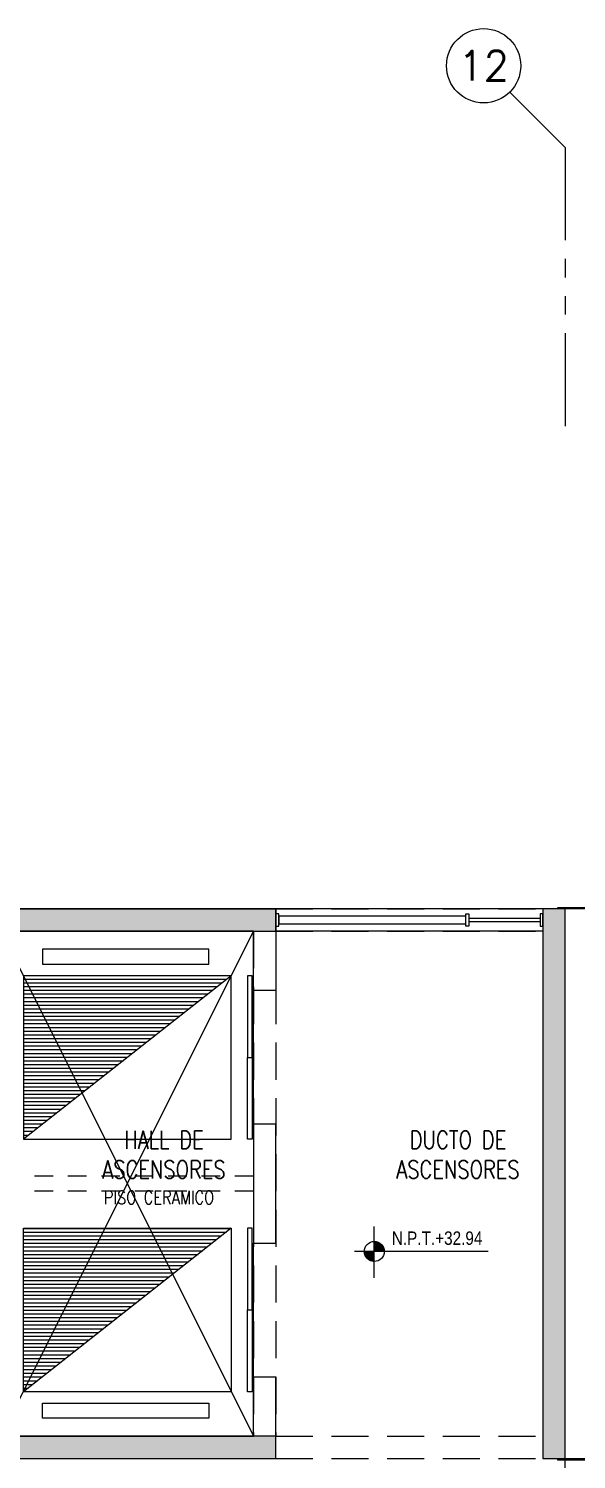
# Model space of a CAD drawing. Header units: millimetres. Extents: x 3765 to 3833, y 1327 to 1657.
# Drawn here: x 3791.71 to 3795.4, y 1414.26 to 1423.89 of the extents above; entities that cross this region are included whole.
import ezdxf
from ezdxf.enums import TextEntityAlignment as Align

# ---------------------------------------------------------------- set-up
doc = ezdxf.new("R2010")
doc.units = ezdxf.units.MM
for name, pattern in [('HIDDEN2', [0.1875, 0.125, -0.0625]), ('PHANTOM', [63.5, 31.75, -6.35, 6.35, -6.35, 6.35, -6.35]), ('PHANTOM2', [1.25, 0.625, -0.125, 0.125, -0.125, 0.125, -0.125]), ('X-REF_DP_Arquitectura$0$HIDDEN', [0.375, 0.25, -0.125])]:
    doc.linetypes.add(name, pattern=pattern)
doc.layers.get('0').update_dxf_attribs({"color": 251, "lineweight": 9})
for name, color, linetype, lineweight in [('A-EJES', 251, 'PHANTOM', 13), ('A-MOBILIARIO', 251, 'Continuous', 13), ('A-MURO BAJO', 251, 'Continuous', 13), ('A-MUROS', 251, 'Continuous', 13), ('A-NIVELES-NPT', 251, 'Continuous', 13), ('A-PROYECCIONES', 251, 'HIDDEN2', 13), ('A-TEXTO-ACABADO PISO', 251, 'Continuous', 13), ('A-TEXTO-AMBIENTE', 251, 'Continuous', 13), ('A_20_Estructuras', 251, 'Continuous', 13), ('A_50_TextoAmbiente', 251, 'Continuous', 13), ('A_50_Vigas', 251, 'X-REF_DP_Arquitectura$0$HIDDEN', 13), ('A_60_HatchEstructuras', 251, 'Continuous', 13), ('DLP_MOBILIARIO FIJO', 251, 'Continuous', 13)]:
    doc.layers.add(name, color=color, linetype=linetype, lineweight=lineweight)
doc.styles.add('R80', font='ARIALN.TTF', dxfattribs={"height": 2.03})
doc.styles.add('ROMANS', font='romans.shx', dxfattribs={"width": 0.8})

# ---------------------------------------------------------------- blocks, each defined once
blk = doc.blocks.new('EF-P112')
at = {"layer": 'A_60_HatchEstructuras'}
h = blk.add_hatch(color=256, dxfattribs=at)
h.dxf.hatch_style = 1
h.paths.add_polyline_path([(-21.85, -2.625), (-22, -2.625), (-22, -6.325), (-21.85, -6.325)])
h.paths.add_polyline_path([(-21.52, -0.625), (-20.85, -0.625), (-20.85, -0.475), (-21.67, -0.475), (-21.67, -6.325), (-21.52, -6.325)])
h.paths.add_polyline_path([(-25.65, -2.775), (-23.8, -2.775), (-23.8, -2.625), (-25.65, -2.625), (-25.65, -0.475), (-26.5, -0.475), (-26.5, -0.625), (-25.8, -0.625), (-25.8, -6.325), (-23.8, -6.325), (-23.8, -6.175), (-25.65, -6.175)])
for points in [[(-25.65, -6.175), (-23.95, -2.775)], [(-25.65, -2.775), (-23.95, -6.175)]]:
    blk.add_lwpolyline(points)
at = {"layer": 'A_20_Estructuras'}
for points in [[(-25.65, -2.775), (-23.8, -2.775), (-23.8, -2.625), (-25.65, -2.625), (-25.65, -0.475), (-26.5, -0.475), (-26.5, -0.625), (-25.8, -0.625), (-25.8, -6.325), (-23.8, -6.325), (-23.8, -6.175), (-25.65, -6.175)], [(-21.85, -2.625), (-22, -2.625), (-22, -6.325), (-21.85, -6.325)]]:
    blk.add_lwpolyline(points, close=True, dxfattribs=at)
at = {"layer": 'A_50_Vigas'}
for p, q in [((-23.8, -2.625), (-22, -2.625)), ((-23.95, -2.775), (-23.95, -6.175)), ((-23.8, -2.775), (-22, -2.775)), ((-23.8, -2.775), (-23.8, -6.175))]:
    blk.add_line(p, q, dxfattribs=at)
for points in [[(-23.8, -6.175), (-22, -6.175)], [(-23.8, -6.325), (-22, -6.325)], [(-21.85, -7.525), (-21.85, -6.325)]]:
    blk.add_lwpolyline(points, dxfattribs=at)
blk = doc.blocks.new('TEXTO AMBIENTES P10')
at = {"layer": 'A-TEXTO-ACABADO PISO', "insert": (22.7633, -4.5229), "char_height": 0.09, "attachment_point": 2, "rotation": 359.99998, "style": 'ROMANS'}
blk.add_mtext_dynamic_manual_height_columns('PISO CERAMICO', width=1.20225, gutter_width=12.5, heights=[0], dxfattribs=at)
at = {"layer": 'A-TEXTO-AMBIENTE', "char_height": 0.12, "attachment_point": 5, "style": 'ROMANS'}
for s, insert, width in [('\\pxqc;HALL DE \\PASCENSORES', (22.7972, -4.2796, 0), 1.061918), ('\\pxqc;DUCTO DE \\PASCENSORES', (24.7773, -4.2796), 1.044421)]:
    blk.add_mtext(s, dxfattribs=dict(at, insert=insert, width=width))
blk = doc.blocks.new('Ejes_Torre C')
blk.add_line((26.85, 16.35), (26.4768, 16.7232))
at = {"layer": 'A-EJES', "linetype": 'PHANTOM2'}
blk.add_lwpolyline([(26.85, 16.35), (26.85, 14.35)], dxfattribs=at)
at = {"layer": 'A-EJES', "linetype": 'Continuous'}
blk.add_circle((26.3, 16.9), 0.25, dxfattribs=at)
at = {"layer": 'A-EJES', "linetype": 'Continuous', "style": 'ROMANS'}
blk.add_text('12', height=0.2, dxfattribs=at).set_placement((26.3, 16.9), align=Align.MIDDLE_CENTER)
blk = doc.blocks.new('SIM NIVEL PLANTA')
at = {"linetype": 'Continuous'}
h = blk.add_hatch(dxfattribs=at)
h.set_pattern_fill('_USER', color=0, scale=0.089997, angle=45, style=0, pattern_type=0)
h.set_pattern_definition([(45, (31854.49523, 23864.84028), (-0.06363728001, 0.06363728001), [])])
h.paths.add_polyline_path([(-17.33, 0), (-15.98, 0, 0.409209), (-17.33, 1.33)])
h.paths.add_polyline_path([(-18.68, 0, 0.004279), (-18.68, -0.02, 0.414214), (-17.33, -1.37), (-17.33, 0)])
at = {"color": 0}
for p, q in [((-17.33, -3.58), (-17.33, 3.34)), ((-2, 0), (-20, 0))]:
    blk.add_line(p, q, dxfattribs=at)
at = {"color": 0, "linetype": 'Continuous'}
blk.add_circle((-17.33, -0.02), 1.35, dxfattribs=at)
at = {"color": 0, "style": 'R80'}
blk.add_attdef('N.P.T.+0.00', text='', height=1.8, dxfattribs=at).set_placement((-8.87, 1.77), align=Align.MIDDLE_CENTER)
blk = doc.blocks.new('NIVELES')
at = {"layer": 'A-NIVELES-NPT'}
ref = blk.add_blockref('SIM NIVEL PLANTA', (-0.5703, -79.456, 0), dxfattribs=dict(at, xscale=0.05, yscale=0.05, zscale=0.05))
ref.add_attrib('N.P.T.+0.00', 'N.P.T.+32.94', dxfattribs={"layer": '0', "height": 0.09, "style": 'R80'}).set_placement((-1.0138, -79.3673, 0), align=Align.MIDDLE_CENTER)
blk = doc.blocks.new('pisos superiores')
at = {"color": 3, "elevation": 0}
blk.add_lwpolyline([(0.07, -2.14), (0.07, -2.09), (0.08, -2.09), (0.08, -2.15), (-0.15, -2.15), (-0.15, -2.14)], close=True, dxfattribs=at)
blk = doc.blocks.new('ASCENSOR_01')
h = blk.add_hatch()
h.set_pattern_fill('_U', color=256, scale=0.025, angle=360, style=0, pattern_type=0)
h.set_pattern_definition([(1e-07, (54.049875, -126.000315), (-4e-11, 0.025), [])])
h.paths.add_polyline_path([(-1.4, 1.1), (0, 0), (0, 1.1)])
blk.add_line((-1.4, 1.1, 0), (0, 0))
for points in [[(-0.1281, 1.178), (-1.2496, 1.178), (-1.2496, 1.2783), (-0.1281, 1.2783)], [(0, 0), (-1.4, 0), (-1.4, 1.1), (0, 1.1)]]:
    blk.add_lwpolyline(points, close=True)
blk = doc.blocks.new('vent. pasillo')
at = {"color": 8, "elevation": 0}
blk.add_lwpolyline([(-1.78, -0.1), (-0.52, -0.1), (-0.52, -0.05), (-1.78, -0.05)], close=True, dxfattribs=at)
at = {"layer": 'A-MURO BAJO', "color": 8}
for p, q in [((0, 0, 0), (-1.8, 0)), ((0, -0.15, 0), (-1.8, -0.15, 0))]:
    blk.add_line(p, q, dxfattribs=at)
at = {"layer": 'DLP_MOBILIARIO FIJO', "color": 8, "elevation": 0}
for points in [[(-1.8, -0.1175), (-1.78, -0.1175), (-1.78, -0.0325), (-1.8, -0.0325)], [(-0.5, -0.1175), (-0.52, -0.1175), (-0.52, -0.0325), (-0.5, -0.0325)], [(0, -0.0325), (-0.02, -0.0325), (-0.02, -0.1175), (0, -0.1175)]]:
    blk.add_lwpolyline(points, close=True, dxfattribs=at)
blk.add_lwpolyline([(-0.02, -0.065), (-0.5, -0.065), (-0.5, -0.085), (-0.02, -0.085)], dxfattribs=at)
blk = doc.blocks.new('N.01')
h = blk.add_hatch()
h.set_pattern_fill('_U', color=256, scale=0.025, angle=180.00018, style=0, pattern_type=0)
h.set_pattern_definition([(180.000175, (-53.550256, 134.575155), (7.64e-08, -0.025), [])])
h.paths.add_polyline_path([(1.8, 8.575), (0.4, 7.475), (0.4, 8.575)])
blk.add_line((1.8, 8.575, 0), (0.4, 7.475, 0))
at = {"color": 3, "elevation": 0}
for points in [[(4.19, 10.735), (4.19, 10.785), (4.2, 10.785), (4.2, 10.725), (4, 10.725), (4, 10.735)], [(4, 7.025), (4.25, 7.025), (4.25, 7.015), (4, 7.015)]]:
    blk.add_lwpolyline(points, close=True, dxfattribs=at)
at = {"elevation": 0}
for points in [[(0.4, 8.575), (1.8, 8.575), (1.8, 7.475), (0.4, 7.475)], [(0.5281, 7.397), (1.6496, 7.397), (1.6496, 7.2967), (0.5281, 7.2967)]]:
    blk.add_lwpolyline(points, close=True, dxfattribs=at)
at = {"layer": 'A-MOBILIARIO', "elevation": 0}
for points in [[(1.94, 9.725), (1.94, 10.275), (1.91, 10.275), (1.91, 9.725)], [(1.94, 9.725), (1.94, 9.175), (1.91, 9.175), (1.91, 9.725)], [(1.94, 8.025), (1.94, 8.575), (1.91, 8.575), (1.91, 8.025)], [(1.94, 8.025), (1.94, 7.475), (1.91, 7.475), (1.91, 8.025)]]:
    blk.add_lwpolyline(points, close=True, dxfattribs=at)
at = {"layer": 'A-MURO BAJO'}
for p, q in [((1.95, 9.275, 0), (1.95, 10.175, 0)), ((1.95, 7.575, 0), (1.95, 8.475, 0))]:
    blk.add_line(p, q, dxfattribs=at)
at = {"layer": 'A-MUROS'}
for p, q in [((0.25, 10.725, 0), (2.1, 10.725, 0)), ((2.1, 10.725, 0), (2.1, 10.175, 0)), ((1.95, 10.575, 0), (0.25, 10.575, 0)), ((1.95, 10.175, 0), (1.95, 10.575, 0)), ((2.1, 10.175, 0), (1.95, 10.175, 0)), ((2.1, 9.275, 0), (1.95, 9.275, 0)), ((1.95, 9.275, 0), (1.95, 8.475, 0)), ((2.1, 8.475, 0), (2.1, 9.275, 0)), ((1.95, 8.475, 0), (2.1, 8.475, 0)), ((1.95, 7.175, 0), (1.95, 7.575, 0)), ((1.95, 7.575, 0), (2.1, 7.575, 0)), ((2.1, 7.025, 0), (2.1, 7.575, 0)), ((0.25, 7.175, 0), (1.95, 7.175, 0)), ((0.1, 7.025, 0), (2.1, 7.025, 0))]:
    blk.add_line(p, q, dxfattribs=at)
at = {"layer": 'A-MUROS', "elevation": 0}
blk.add_lwpolyline([(3.9, 7.025), (4.05, 7.025), (4.05, 10.725), (3.9, 10.725)], close=True, dxfattribs=at)
at = {"layer": 'A-PROYECCIONES'}
for p, q in [((1.95, 8.925, 0), (0.25, 8.925, 0)), ((1.95, 8.825, 0), (0.25, 8.825, 0))]:
    blk.add_line(p, q, dxfattribs=at)
blk.add_blockref('vent. pasillo', (3.9, 10.725, 0))
at = {"xscale": -1, "rotation": 359.9998249622922}
blk.add_blockref('ASCENSOR_01', (0.4, 9.175, 0), dxfattribs=at)

msp = doc.modelspace()

# ---------------------------------------------------------------- block references
for name, p in [('NIVELES', (3795.4725, 1495.1136, 0)), ('EF-P112', (3817.1721, 1420.5876))]:
    msp.add_blockref(name, p)
at = {"layer": 'A-EJES'}
msp.add_blockref('Ejes_Torre C', (3768.4721, 1406.7379), dxfattribs=at)
at = {"layer": 'A-MURO BAJO'}
msp.add_blockref('pisos superiores', (3795.4221, 1420.1129), dxfattribs=at)
at = {"layer": 'A_50_TextoAmbiente'}
msp.add_blockref('TEXTO AMBIENTES P10', (3769.8221, 1420.5879), dxfattribs=at)

# ---------------------------------------------------------------- next in the draw order: block references
msp.add_blockref('N.01', (3791.2721, 1407.2379, 0))

doc.saveas('drawing.dxf')
